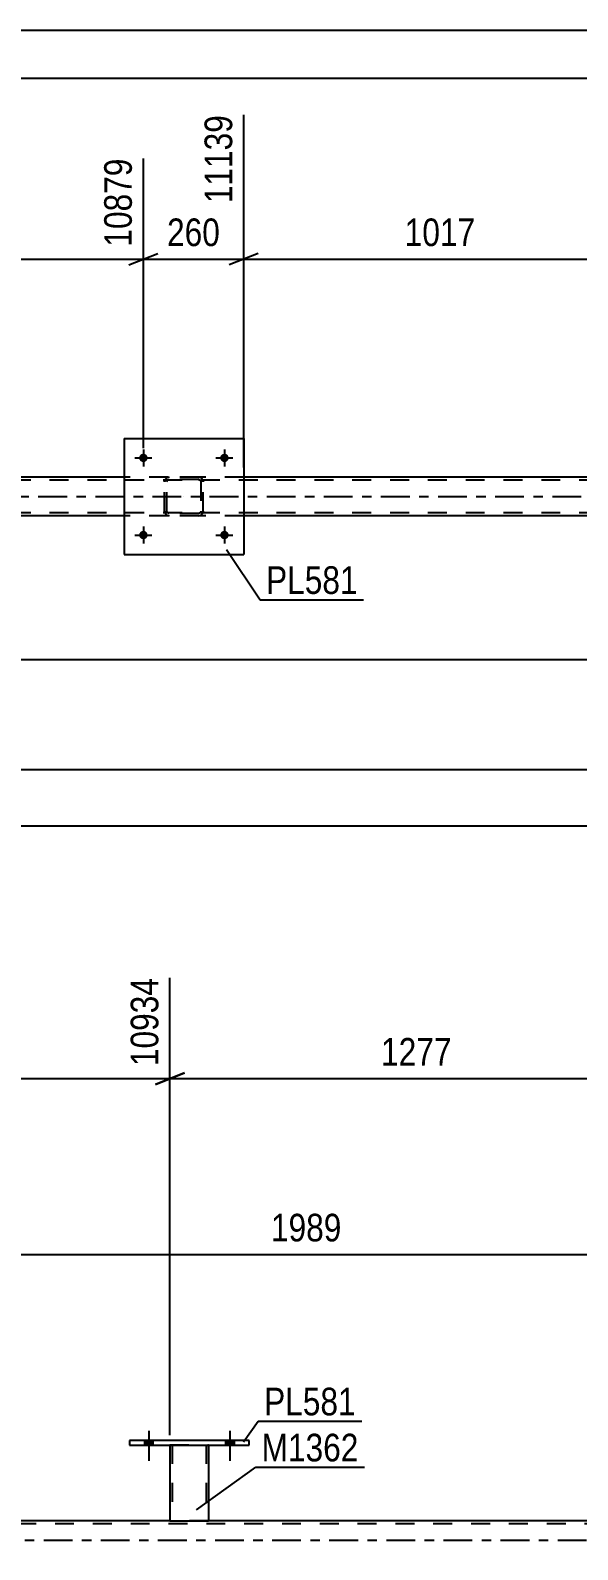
# Model space of a CAD drawing. Header units: millimetres. Extents: x 0 to 841, y 0 to 594.
# Drawn here: x 472.3 to 529, y 436.5 to 594 of the extents above; entities that cross this region are included whole.
import ezdxf

# ---------------------------------------------------------------- set-up
doc = ezdxf.new("R2010")
doc.units = ezdxf.units.MM
doc.linetypes.add('DXK_LINE_DOT2', pattern=[3.9198, 1.9599, -1.9599])
doc.linetypes.add('DXK_LINE_DOT3', pattern=[5.9187, 2.979, -0.9799, 0.9799, -0.9799])
doc.styles.add('Arial Narrow', font='ARIALN.TTF', dxfattribs={"height": 0.2})

# ---------------------------------------------------------------- blocks, each defined once
blk = doc.blocks.new('Unknown-318888194-1133 - 12715')
at = {"color": 5, "linetype": 'Continuous'}
for p, q in [((841, 594), (0, 594)), ((836, 589), (5, 589))]:
    blk.add_line(p, q, dxfattribs=at)
blk = doc.blocks.new('Bolt-318888194-5516 - 5449')
at = {"linetype": 'Continuous'}
for points in [[(484.43, 549.69, -1), (483.55, 549.69, -1)], [(492.83, 549.69, -1), (491.95, 549.69, -1)]]:
    blk.add_hatch(color=1, dxfattribs=at).paths.add_polyline_path(points)
at = {"color": 1, "linetype": 'Continuous'}
for p, q in [((483.11, 549.69), (484.87, 549.69)), ((483.99, 550.57), (483.99, 548.81)), ((491.51, 549.69), (493.27, 549.69)), ((492.39, 550.57), (492.39, 548.81))]:
    blk.add_line(p, q, dxfattribs=at)
blk = doc.blocks.new('Bolt-318888194-5517 - 5449')
at = {"linetype": 'Continuous'}
for points in [[(484.43, 541.69, -1), (483.55, 541.69, -1)], [(492.83, 541.69, -1), (491.95, 541.69, -1)]]:
    blk.add_hatch(color=1, dxfattribs=at).paths.add_polyline_path(points)
at = {"color": 1, "linetype": 'Continuous'}
for p, q in [((483.11, 541.69), (484.87, 541.69)), ((483.99, 542.57), (483.99, 540.81)), ((491.51, 541.69), (493.27, 541.69)), ((492.39, 542.57), (492.39, 540.81))]:
    blk.add_line(p, q, dxfattribs=at)
blk = doc.blocks.new('Part-318888194-5601 - 5449')
at = {"color": 2, "linetype": 'Continuous'}
for p, q in [((481.99, 551.69), (481.99, 539.69)), ((481.99, 551.69), (494.39, 551.69)), ((494.39, 551.69), (494.39, 539.69)), ((481.99, 539.69), (494.39, 539.69))]:
    blk.add_line(p, q, dxfattribs=at)
blk = doc.blocks.new('Part-318888194-5602 - 5449')
at = {"color": 7, "linetype": 'DXK_LINE_DOT2'}
for p, q in [((486.19, 547.21), (486.22, 547.4)), ((486.22, 547.4), (486.19, 547.21)), ((486.19, 544.17), (486.19, 547.21)), ((486.43, 547.21), (486.45, 547.3)), ((486.43, 544.17), (486.43, 547.21)), ((486.45, 547.3), (486.5, 547.38)), ((486.48, 547.66), (486.67, 547.69)), ((486.67, 547.69), (486.48, 547.66)), ((486.5, 547.38), (486.58, 547.43)), ((486.58, 547.43), (486.67, 547.45)), ((489.71, 547.69), (486.67, 547.69)), ((489.71, 547.45), (486.67, 547.45)), ((489.71, 547.69), (489.89, 547.66)), ((489.89, 547.66), (489.71, 547.69)), ((489.71, 547.45), (489.8, 547.43)), ((489.8, 547.43), (489.88, 547.38)), ((489.88, 547.38), (489.93, 547.3)), ((489.93, 547.3), (489.95, 547.21)), ((489.95, 547.21), (489.95, 544.17)), ((490.15, 547.4), (490.19, 547.21)), ((490.19, 547.21), (490.15, 547.4)), ((490.19, 544.17), (490.19, 547.21)), ((486.22, 543.99), (486.19, 544.17)), ((486.19, 544.17), (486.22, 543.99)), ((486.45, 544.08), (486.43, 544.17)), ((486.5, 544), (486.45, 544.08)), ((486.67, 543.69), (486.48, 543.73)), ((486.48, 543.73), (486.67, 543.69)), ((486.58, 543.95), (486.5, 544)), ((486.67, 543.93), (486.58, 543.95)), ((489.71, 543.93), (486.67, 543.93)), ((489.71, 543.69), (486.67, 543.69)), ((489.8, 543.95), (489.71, 543.93)), ((489.89, 543.73), (489.71, 543.69)), ((489.71, 543.69), (489.89, 543.73)), ((489.88, 544), (489.8, 543.95)), ((489.93, 544.08), (489.88, 544)), ((489.95, 544.17), (489.93, 544.08)), ((490.19, 544.17), (490.15, 543.99)), ((490.15, 543.99), (490.19, 544.17))]:
    blk.add_line(p, q, dxfattribs=at)
at = {"color": 7, "linetype": 'DXK_LINE_DOT3'}
blk.add_line((488.19, 545.69), (488.19, 545.69), dxfattribs=at)
at = {"color": 7, "linetype": 'DXK_LINE_DOT2'}
for centre, start, end in [((486.67, 547.21), 112.5, 157.5), ((486.67, 547.21), 112.5, 157.5), ((489.71, 547.21), 22.5, 67.5), ((489.71, 547.21), 22.5, 67.5), ((486.67, 544.17), 202.5, 247.5), ((486.67, 544.17), 202.5, 247.5), ((489.71, 544.17), 292.5, 337.5), ((489.71, 544.17), 292.5, 337.5)]:
    blk.add_arc(centre, 0.48, start, end, dxfattribs=at)
blk = doc.blocks.new('Part-318888194-5688 - 5449')
at = {"color": 7, "linetype": 'DXK_LINE_DOT2'}
for p, q in [((770.22, 547.37), (106.14, 547.37)), ((494.39, 547.69), (481.99, 547.69)), ((770.22, 544.01), (106.14, 544.01)), ((494.39, 543.69), (481.99, 543.69))]:
    blk.add_line(p, q, dxfattribs=at)
at = {"color": 2, "linetype": 'Continuous'}
for p, q in [((481.99, 547.69), (443.31, 547.69)), ((533.07, 547.69), (494.39, 547.69)), ((481.99, 543.69), (443.31, 543.69)), ((533.07, 543.69), (494.39, 543.69))]:
    blk.add_line(p, q, dxfattribs=at)
at = {"color": 7, "linetype": 'DXK_LINE_DOT3'}
blk.add_line((106.14, 545.69), (770.22, 545.69), dxfattribs=at)
blk = doc.blocks.new('Bolt-318888194-3704 - 3642')
at = {"linetype": 'Continuous'}
for points in [[(484.1, 447.37), (484.98, 447.37), (484.98, 447.85), (484.1, 447.85)], [(492.5, 447.37), (493.38, 447.37), (493.38, 447.85), (492.5, 447.85)]]:
    blk.add_hatch(color=1, dxfattribs=at).paths.add_polyline_path(points)
at = {"color": 1, "linetype": 'Continuous'}
for p, q in [((484.54, 448.85), (484.54, 445.73)), ((492.94, 448.85), (492.94, 445.73)), ((484.1, 447.85), (484.1, 447.37)), ((484.98, 447.85), (484.98, 447.37)), ((492.5, 447.85), (492.5, 447.37)), ((493.38, 447.85), (493.38, 447.37))]:
    blk.add_line(p, q, dxfattribs=at)
blk = doc.blocks.new('Bolt-318888194-3705 - 3642')
at = {"linetype": 'Continuous'}
for points in [[(484.1, 447.37), (484.98, 447.37), (484.98, 447.85), (484.1, 447.85)], [(492.5, 447.37), (493.38, 447.37), (493.38, 447.85), (492.5, 447.85)]]:
    blk.add_hatch(color=1, dxfattribs=at).paths.add_polyline_path(points)
at = {"color": 1, "linetype": 'Continuous'}
for p, q in [((484.54, 448.85), (484.54, 445.73)), ((492.94, 448.85), (492.94, 445.73)), ((484.1, 447.85), (484.1, 447.37)), ((484.98, 447.85), (484.98, 447.37)), ((492.5, 447.85), (492.5, 447.37)), ((493.38, 447.85), (493.38, 447.37))]:
    blk.add_line(p, q, dxfattribs=at)
blk = doc.blocks.new('Part-318888194-3813 - 3642')
at = {"color": 7, "linetype": 'DXK_LINE_DOT2'}
for p, q in [((486.74, 447.38), (490.74, 447.38)), ((486.74, 447.37), (486.74, 447.38)), ((486.74, 447.38), (486.74, 447.37)), ((486.98, 447.38), (486.98, 439.53)), ((490.5, 447.38), (490.5, 439.53)), ((490.74, 447.38), (490.74, 447.37)), ((490.74, 447.37), (490.74, 447.38)), ((490.44, 439.53), (490.48, 439.53)), ((490.44, 439.53), (490.48, 439.53)), ((490.48, 439.53), (490.5, 439.53)), ((490.48, 439.53), (490.5, 439.53))]:
    blk.add_line(p, q, dxfattribs=at)
at = {"color": 2, "linetype": 'Continuous'}
for p, q in [((486.74, 447.37), (486.74, 439.53)), ((490.74, 447.37), (490.74, 439.53)), ((486.74, 439.53), (490.74, 439.53))]:
    blk.add_line(p, q, dxfattribs=at)
blk = doc.blocks.new('Part-318888194-3818 - 3642')
at = {"color": 2, "linetype": 'Continuous'}
for p, q in [((482.54, 447.85), (482.54, 447.37)), ((494.94, 447.85), (482.54, 447.85)), ((482.54, 447.37), (494.94, 447.37)), ((494.94, 447.37), (494.94, 447.85))]:
    blk.add_line(p, q, dxfattribs=at)
blk = doc.blocks.new('Part-318888194-4037 - 3642')
at = {"color": 2, "linetype": 'Continuous'}
for p, q in [((486.74, 439.53), (439.66, 439.53)), ((537.82, 439.53), (490.74, 439.53))]:
    blk.add_line(p, q, dxfattribs=at)
at = {"color": 7, "linetype": 'DXK_LINE_DOT2'}
for p, q in [((490.74, 439.53), (486.74, 439.53)), ((770.78, 439.21), (106.7, 439.21))]:
    blk.add_line(p, q, dxfattribs=at)
at = {"color": 7, "linetype": 'DXK_LINE_DOT3'}
blk.add_line((106.7, 437.53), (770.78, 437.53), dxfattribs=at)
blk = doc.blocks.new('StraightDimension-318888194-6317 - 5449')
at = {"color": 7, "linetype": 'Continuous'}
blk.add_line((64.22, 517.39), (770.22, 517.39), dxfattribs=at)
blk = doc.blocks.new('StraightDimension-318888194-6338 - 5449')
at = {"color": 7, "linetype": 'Continuous'}
blk.add_line((63.58, 511.57), (770.86, 511.57), dxfattribs=at)
blk = doc.blocks.new('StraightDimension-318888194-6380 - 5449')
at = {"color": 7, "linetype": 'Continuous'}
blk.add_line((64.22, 528.8), (714.85, 528.8), dxfattribs=at)
blk = doc.blocks.new('StraightDimension-318888194-11084 - 5449')
at = {"color": 7, "linetype": 'Continuous'}
for p, q in [((494.39, 548.69), (494.39, 585.23)), ((535.07, 550.69), (535.07, 580.73)), ((495.89, 570.89), (492.89, 569.69)), ((494.39, 570.29), (535.07, 570.29)), ((533.57, 569.69), (536.57, 570.89))]:
    blk.add_line(p, q, dxfattribs=at)
at = {"color": 0, "linetype": 'Continuous'}
blk.add_wipeout([(534.47, 581.33), (530.27, 581.33), (530.27, 570.99), (534.47, 570.99)], dxfattribs=at)
at = {"color": 0}
blk.add_wipeout([(518.98, 571.04), (518.98, 575.24), (510.47, 575.24), (510.47, 571.04)], dxfattribs=at)
at = {"color": 3, "linetype": 'Continuous', "style": 'Arial Narrow'}
blk.add_text('12156', height=2.863, rotation=90.0002, dxfattribs=at).set_placement((533.87, 571.59))
at = {"color": 3, "style": 'Arial Narrow'}
blk.add_text('1017', height=2.863, dxfattribs=at).set_placement((511.07, 571.64))
blk = doc.blocks.new('StraightDimension-318888194-11085 - 5449')
at = {"color": 7, "linetype": 'Continuous'}
for p, q in [((494.39, 548.69), (494.39, 585.23)), ((483.99, 550.69), (483.99, 580.73)), ((482.49, 569.69), (485.49, 570.89)), ((483.99, 570.29), (494.39, 570.29)), ((495.89, 570.89), (492.89, 569.69))]:
    blk.add_line(p, q, dxfattribs=at)
at = {"color": 0}
blk.add_wipeout([(492.53, 571.04), (492.53, 575.24), (485.84, 575.24), (485.84, 571.04)], dxfattribs=at)
at = {"color": 3, "style": 'Arial Narrow'}
blk.add_text('260', height=2.863, dxfattribs=at).set_placement((486.44, 571.64))
at = {"color": 0, "linetype": 'Continuous'}
blk.add_wipeout([(493.79, 585.83), (489.59, 585.83), (489.59, 575.49), (493.79, 575.49)], dxfattribs=at)
at = {"color": 3, "linetype": 'Continuous', "style": 'Arial Narrow'}
blk.add_text('11139', height=2.863, rotation=90.0002, dxfattribs=at).set_placement((493.19, 576.09))
blk = doc.blocks.new('StraightDimension-318888194-11086 - 5449')
at = {"color": 7, "linetype": 'Continuous'}
for p, q in [((443.31, 548.69), (443.31, 583.41)), ((483.99, 550.69), (483.99, 580.73)), ((444.81, 570.89), (441.81, 569.69)), ((443.31, 570.29), (483.99, 570.29)), ((482.49, 569.69), (485.49, 570.89))]:
    blk.add_line(p, q, dxfattribs=at)
at = {"color": 0, "linetype": 'Continuous'}
blk.add_wipeout([(483.39, 581.33), (479.19, 581.33), (479.19, 570.99), (483.39, 570.99)], dxfattribs=at)
at = {"color": 0}
blk.add_wipeout([(467.9, 571.04), (467.9, 575.24), (459.39, 575.24), (459.39, 571.04)], dxfattribs=at)
at = {"color": 3, "linetype": 'Continuous', "style": 'Arial Narrow'}
blk.add_text('10879', height=2.863, rotation=90.0002, dxfattribs=at).set_placement((482.79, 571.59))
at = {"color": 3, "style": 'Arial Narrow'}
blk.add_text('1017', height=2.863, dxfattribs=at).set_placement((459.99, 571.64))
blk = doc.blocks.new('StraightDimension-318888194-12068 - 3642')
at = {"color": 7, "linetype": 'Continuous'}
for p, q in [((461.09, 436.53), (461.09, 482.07)), ((540.65, 436.53), (540.65, 477.57)), ((462.59, 467.73), (459.59, 466.53)), ((539.15, 466.53), (542.15, 467.73)), ((461.09, 467.13), (540.65, 467.13))]:
    blk.add_line(p, q, dxfattribs=at)
at = {"color": 0, "linetype": 'Continuous'}
blk.add_wipeout([(540.05, 478.17), (535.85, 478.17), (535.85, 467.83), (540.05, 467.83)], dxfattribs=at)
at = {"color": 0}
blk.add_wipeout([(505.13, 467.88), (505.13, 472.08), (496.61, 472.08), (496.61, 467.88)], dxfattribs=at)
at = {"color": 3, "linetype": 'Continuous', "style": 'Arial Narrow'}
blk.add_text('12282', height=2.863, rotation=90.0002, dxfattribs=at).set_placement((539.45, 468.43))
at = {"color": 3, "style": 'Arial Narrow'}
blk.add_text('1989', height=2.863, dxfattribs=at).set_placement((497.21, 468.48))
blk = doc.blocks.new('StraightDimension-318888194-4946 - 3642')
at = {"color": 7, "linetype": 'Continuous'}
for p, q in [((486.74, 448.38), (486.74, 495.79)), ((537.82, 448.38), (537.82, 495.79)), ((488.24, 485.95), (485.24, 484.75)), ((486.74, 485.35), (537.82, 485.35)), ((536.32, 484.75), (539.32, 485.95))]:
    blk.add_line(p, q, dxfattribs=at)
at = {"color": 0, "linetype": 'Continuous'}
blk.add_wipeout([(537.22, 496.39), (533.02, 496.39), (533.02, 486.05), (537.22, 486.05)], dxfattribs=at)
at = {"color": 0}
blk.add_wipeout([(516.54, 486.1), (516.54, 490.3), (508.02, 490.3), (508.02, 486.1)], dxfattribs=at)
at = {"color": 3, "linetype": 'Continuous', "style": 'Arial Narrow'}
blk.add_text('12211', height=2.863, rotation=90.0002, dxfattribs=at).set_placement((536.62, 486.65))
at = {"color": 3, "style": 'Arial Narrow'}
blk.add_text('1277', height=2.863, dxfattribs=at).set_placement((508.62, 486.7))
blk = doc.blocks.new('StraightDimension-318888194-4956 - 3642')
at = {"color": 7, "linetype": 'Continuous'}
for p, q in [((486.74, 448.38), (486.74, 495.79)), ((435.66, 448.38), (435.66, 493.96)), ((437.16, 485.95), (434.16, 484.75)), ((435.66, 485.35), (486.74, 485.35)), ((485.24, 484.75), (488.24, 485.95))]:
    blk.add_line(p, q, dxfattribs=at)
at = {"color": 0, "linetype": 'Continuous'}
blk.add_wipeout([(486.14, 496.39), (481.94, 496.39), (481.94, 486.05), (486.14, 486.05)], dxfattribs=at)
at = {"color": 0}
blk.add_wipeout([(465.46, 486.1), (465.46, 490.3), (456.94, 490.3), (456.94, 486.1)], dxfattribs=at)
at = {"color": 3, "linetype": 'Continuous', "style": 'Arial Narrow'}
blk.add_text('10934', height=2.863, rotation=90.0002, dxfattribs=at).set_placement((485.54, 486.65))
at = {"color": 3, "style": 'Arial Narrow'}
blk.add_text('1277', height=2.863, dxfattribs=at).set_placement((457.54, 486.7))
blk = doc.blocks.new('Mark-318888194-5597 - 5449')
at = {"color": 0}
blk.add_wipeout([(506.2, 535.59), (506.2, 538.59), (496.7, 538.59), (496.7, 535.59)], dxfattribs=at)
blk.add_wipeout([(506.2, 535.59), (506.2, 538.59), (496.7, 538.59), (496.7, 535.59)], dxfattribs=at)
at = {"color": 30, "linetype": 'Continuous'}
for p, q in [((492.61, 540.21), (496.1, 534.99)), ((496.1, 534.99), (506.8, 534.99))]:
    blk.add_line(p, q, dxfattribs=at)
at = {"color": 3, "style": 'Arial Narrow'}
blk.add_text('PL581', height=2.863, dxfattribs=at).set_placement((496.7, 535.59))
blk = doc.blocks.new('Mark-318888194-3809 - 3642')
at = {"color": 0}
blk.add_wipeout([(506.29, 445.68), (506.29, 448.68), (496.24, 448.68), (496.24, 445.68)], dxfattribs=at)
blk.add_wipeout([(506.29, 445.68), (506.29, 448.68), (496.24, 448.68), (496.24, 445.68)], dxfattribs=at)
at = {"color": 30, "linetype": 'Continuous'}
for p, q in [((489.51, 440.64), (495.64, 445.08)), ((495.64, 445.08), (506.89, 445.08))]:
    blk.add_line(p, q, dxfattribs=at)
at = {"color": 3, "style": 'Arial Narrow'}
blk.add_text('M1362', height=2.863, dxfattribs=at).set_placement((496.24, 445.68))
blk = doc.blocks.new('Mark-318888194-3814 - 3642')
at = {"color": 0}
blk.add_wipeout([(506.01, 450.45), (506.01, 453.45), (496.5, 453.45), (496.5, 450.45)], dxfattribs=at)
blk.add_wipeout([(506.01, 450.45), (506.01, 453.45), (496.5, 453.45), (496.5, 450.45)], dxfattribs=at)
at = {"color": 30, "linetype": 'Continuous'}
for p, q in [((494.37, 447.72), (495.9, 449.85)), ((495.9, 449.85), (506.61, 449.85))]:
    blk.add_line(p, q, dxfattribs=at)
at = {"color": 3, "style": 'Arial Narrow'}
blk.add_text('PL581', height=2.863, dxfattribs=at).set_placement((496.5, 450.45))

msp = doc.modelspace()

# ---------------------------------------------------------------- block references
for name in ['Unknown-318888194-1133 - 12715', 'Part-318888194-5601 - 5449', 'Part-318888194-5688 - 5449', 'Bolt-318888194-5516 - 5449', 'Part-318888194-5602 - 5449', 'Bolt-318888194-5517 - 5449', 'Bolt-318888194-3704 - 3642', 'Bolt-318888194-3705 - 3642', 'Part-318888194-3818 - 3642', 'Part-318888194-3813 - 3642', 'Part-318888194-4037 - 3642']:
    msp.add_blockref(name, (0, 0))

# ---------------------------------------------------------------- next in the draw order: block references
for name in ['StraightDimension-318888194-11084 - 5449', 'StraightDimension-318888194-6317 - 5449', 'StraightDimension-318888194-12068 - 3642']:
    msp.add_blockref(name, (0, 0))

# ---------------------------------------------------------------- next in the draw order: block references
for name in ['StraightDimension-318888194-11085 - 5449', 'StraightDimension-318888194-6338 - 5449', 'StraightDimension-318888194-4946 - 3642']:
    msp.add_blockref(name, (0, 0))

# ---------------------------------------------------------------- next in the draw order: block references
for name in ['StraightDimension-318888194-11086 - 5449', 'StraightDimension-318888194-6380 - 5449', 'StraightDimension-318888194-4956 - 3642', 'Mark-318888194-3809 - 3642']:
    msp.add_blockref(name, (0, 0))

# ---------------------------------------------------------------- next in the draw order: block references
for name in ['Mark-318888194-5597 - 5449', 'Mark-318888194-3814 - 3642']:
    msp.add_blockref(name, (0, 0))

doc.saveas('drawing.dxf')
